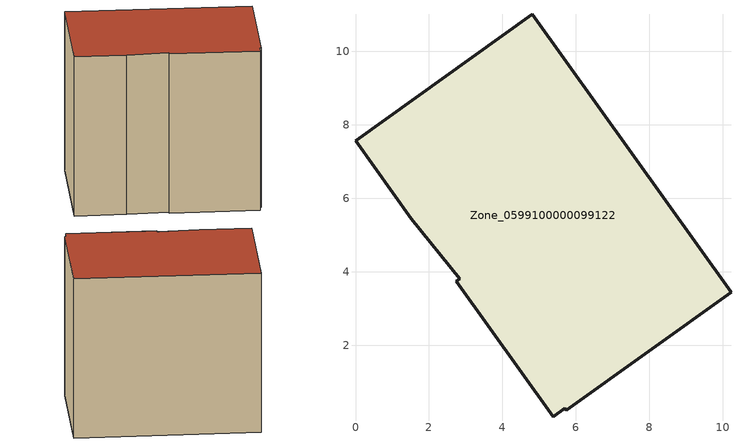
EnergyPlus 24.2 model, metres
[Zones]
Zone_0599100000099122
 floor ground (C_G): 1.52,5.44 0,7.57 4.81,11.01 10.23,3.44 5.74,0.23 5.7,0.28 5.38,0.05 2.75,3.74 2.85,3.81 z0
 wall outside (C_F): 10.23,3.44 4.81,11.01 0,7.57 1.52,5.44 2.85,3.81 2.75,3.74 5.38,0.05 5.7,0.28 5.74,0.23 10.23,3.44 z0:8.52
 roof outside (C_R): 5.7,0.28 5.74,0.23 10.23,3.44 4.81,11.01 0,7.57 1.52,5.44 2.85,3.81 2.75,3.74 5.38,0.05 z8.52
[BUILDING]
Pand.0599100000099122: North Axis=0; Terrain=City; Loads Convergence Tolerance Value=0.04; Temperature Convergence Tolerance Value=0.4; Solar Distribution=FullExterior; Maximum Number of Warmup Days=25; Minimum Number of Warmup Days=1
[Site:Location]
Rotterdam.The.Hague.AP_ZH_NLD Design_Conditions: Latitude=51.96; Longitude=4.45; Time Zone=1; Elevation=-4.5
[SITE:GROUNDTEMPERATURE:BUILDINGSURFACE]
18, 18, 18, 18, 18, 18, 18, 18, 18, 18, 18, 18
[MATERIAL] Thermal Absorptance=0.9; Solar Absorptance=0.7; Visible Absorptance=0.7
Name | Roughness | Thickness | Conductivity | Density | Specific Heat
G.TC.1975-1991 | MediumSmooth | 0.15 | 0.288461 | 540 | 1210
F.TC.1975-1991 | Rough | 0.3 | 0.230769 | 1920 | 840
R.TC.1975-1991 | MediumRough | 0.2 | 0.153846 | 1500 | 1000
[CONSTRUCTION]
C_G: G.TC.1975-1991
C_F: F.TC.1975-1991
C_R: R.TC.1975-1991
[ZONE]
Zone_0599100000099122: Type=1; Multiplier=1; Ceiling Height=Autocalculate; Volume=Autocalculate; Floor Area=autocalculate; Part of Total Floor Area=Yes
[ZONEINFILTRATION:DESIGNFLOWRATE]
Infil_Zone_0599100000099122: Zone or ZoneList or Space or SpaceList=Zone_0599100000099122; Schedule=AlwaysOn; Design Flow Rate Calculation Method=Flow/Area; Flow Rate per Floor Area=0.003; Constant Term Coefficient=1; Temperature Term Coefficient=0; Velocity Term Coefficient=0; Velocity Squared Term Coefficient=0
[HVACTEMPLATE:ZONE:IDEALLOADSAIRSYSTEM]
Zone_0599100000099122: Maximum Heating Supply Air Temperature=50; Minimum Cooling Supply Air Temperature=13; Maximum Heating Supply Air Humidity Ratio=0.0156; Minimum Cooling Supply Air Humidity Ratio=0.0077; Heating Limit=NoLimit; Cooling Limit=NoLimit; Dehumidification Control Type=ConstantSensibleHeatRatio; Cooling Sensible Heat Ratio=0.7; Dehumidification Setpoint=60; Humidification Control Type=None; Humidification Setpoint=30; Outdoor Air Method=None; Outdoor Air Flow Rate per Person=0.00944; Outdoor Air Flow Rate per Zone Floor Area=0; Outdoor Air Flow Rate per Zone=0; Demand Controlled Ventilation Type=None; Outdoor Air Economizer Type=NoEconomizer; Heat Recovery Type=None; Sensible Heat Recovery Effectiveness=0.7; Latent Heat Recovery Effectiveness=0.65
[ZONECONTROL:THERMOSTAT]
ThermostatControl_Zone_0599100000099122: Zone or ZoneList=Zone_0599100000099122; Control Type Schedule=DualSetpointControlType; Control 1=Thermostat_Zone_0599100000099122; Temperature Difference Between Cutout And Setpoint=0
[THERMOSTATSETPOINT:DUALSETPOINT]
Thermostat_Zone_0599100000099122: Heating Setpoint Temperature Schedule=HeatingSetpoint_Zone_0599100000099122; Cooling Setpoint Temperature Schedule=CoolingSetpoint_Zone_0599100000099122
[SCHEDULE:COMPACT]
HeatingSetpoint_Zone_0599100000099122: Through: 12/31, For: AllDays, Until: 24:00, 21
CoolingSetpoint_Zone_0599100000099122: Through: 12/31, For: AllDays, Until: 24:00, 24
DualSetpointControlType: Through: 12/31, For: AllDays, Until: 24:00, 4
AlwaysOn: Through: 12/31, For: AllDays, Until: 24:00, 1
